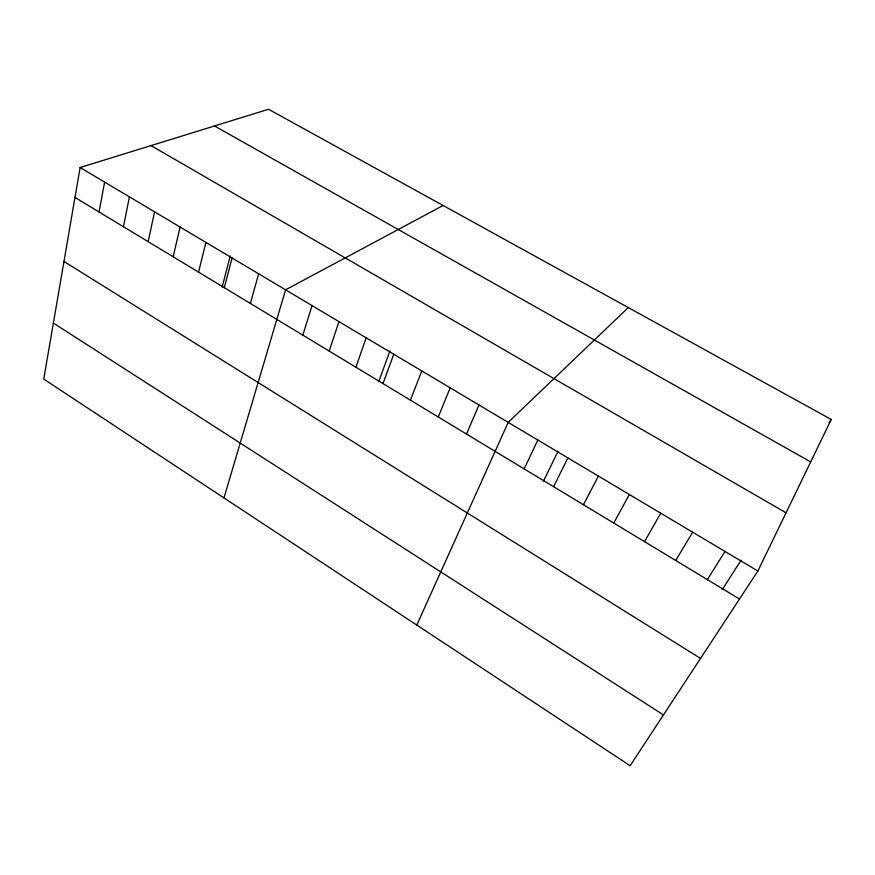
<?xml version="1.0" encoding="UTF-8"?>
<svg xmlns="http://www.w3.org/2000/svg" width="875" height="875" viewBox="0 0 875 875"><rect width="100%" height="100%" fill="white"/><g stroke="black" fill="none" stroke-linecap="round" stroke-linejoin="round"><path stroke-width="1.31" d="M80.128 167.519L43.75 379.083L630.12 765.734L757.87 571.025L831.25 419.464L268.548 109.266L80.128 167.519L757.87 571.025M99.061 211.991L104.617 182.098M123.441 226.723L129.423 196.864M148.159 241.664L154.569 211.838M173.206 256.802L180.064 227.019M198.581 272.136L205.898 242.397M222.141 287.109L230.256 256.014M224.306 287.678L232.094 257.994M250.381 303.439L258.65 273.798M223.967 497.919L285.578 289.833L443.1 205.494M302.827 335.136L312.069 305.616M329.186 351.061L338.931 321.606M355.895 367.205L366.166 337.816M378.678 381.741L389.9 351.028M382.977 383.578L393.783 354.255M410.43 400.17L421.783 370.923M438.277 416.992L450.177 387.833M466.495 434.055L478.975 404.983M416.795 625.067L508.189 422.373L628.283 307.573M524.158 468.891L537.819 440.016M543.375 481.305L558.031 451.314M553.602 486.686L567.886 457.909M583.461 504.744L598.391 476.077M613.769 523.053L629.344 494.506M644.514 541.636L660.767 513.209M675.708 560.481L692.65 532.197M707.361 579.622L725.014 551.458M722.159 589.728L741.048 560.241M829.117 422.8L831.25 419.464M214.506 125.967L810.698 461.912M151.025 145.6L786.056 512.816M74.987 197.444L739.495 599.036M63.973 261.45L700.525 658.427M53.386 323.072L663.447 714.93"/></g></svg>
